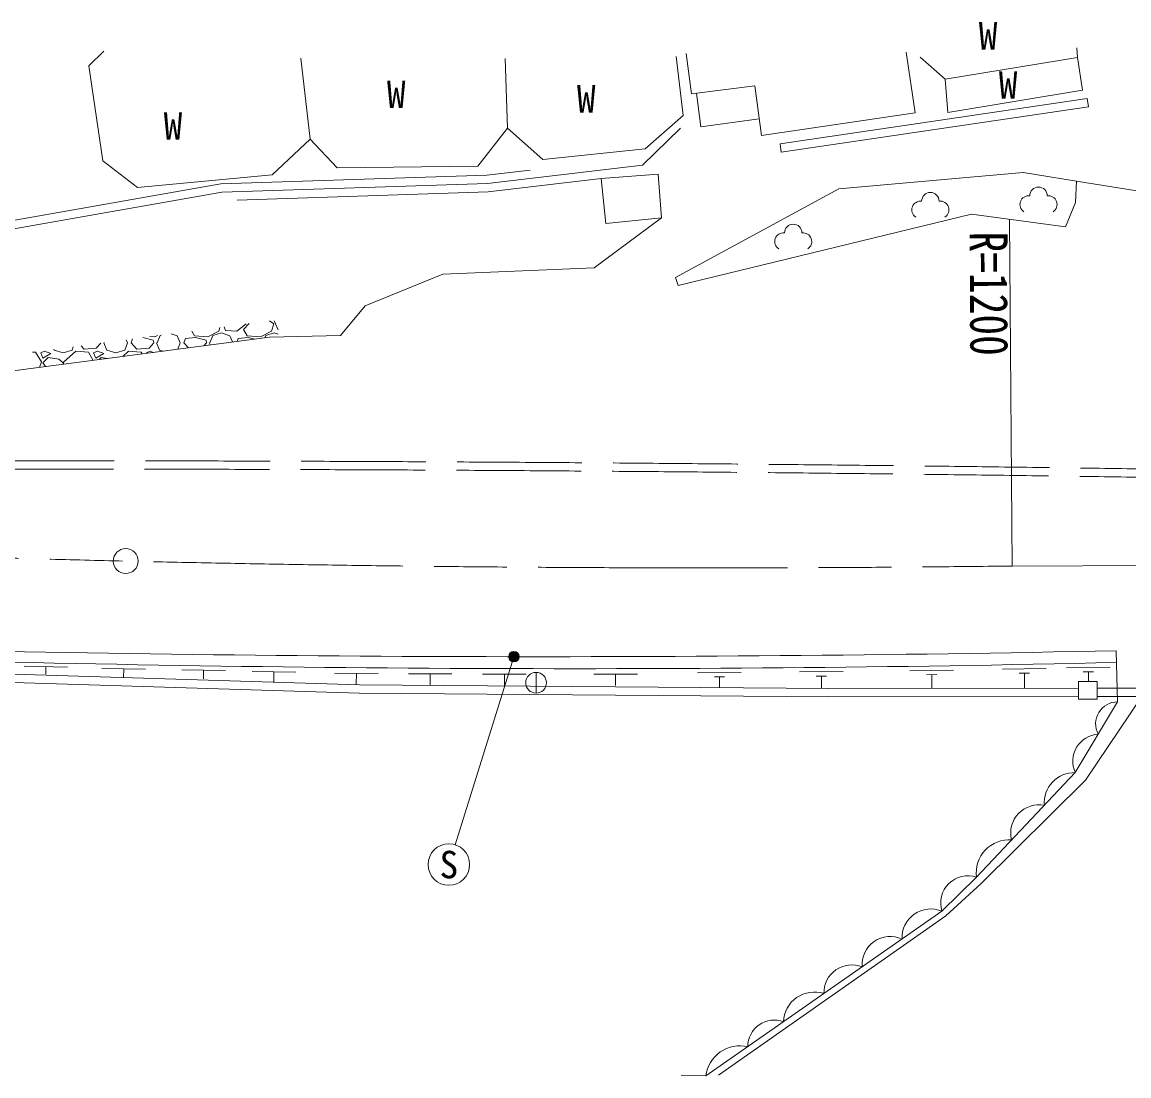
# Model space of a CAD drawing. Units: millimetres at full size, sheet at 1:1000; details may follow other scales. Extents: x 40000 to 680000, y 20000 to 380000.
# Drawn here: x 361252 to 414504, y 249195 to 299914 of the extents above; entities that cross this region are included whole.
import ezdxf
from ezdxf.enums import TextEntityAlignment as Align

# ---------------------------------------------------------------- set-up
doc = ezdxf.new("R2010")
doc.units = ezdxf.units.MM
doc.header["$LTSCALE"] = 1000
doc.linetypes.add('CHAIN', pattern=[18.5, 12, -1.5, 3.5, -1.5])
doc.linetypes.add('DASHED', pattern=[7.5, 6, -1.5])
for name, color, linetype, lineweight in [('M-BGD', 7, 'Continuous', 13), ('M-BMK', 2, 'CHAIN', 13), ('M-BMK-SRVR', 3, 'Continuous', 13), ('M-STR-HTXT', 7, 'Continuous', 13), ('M-STR-STRC', 7, 'Continuous', 13)]:
    doc.layers.add(name, color=color, linetype=linetype, lineweight=lineweight)
doc.styles.add('ＭＳ ゴシック', font='')
doc.styles.get('ＭＳ ゴシック').set_extended_font_data('MS Gothic')

msp = doc.modelspace()

# ---------------------------------------------------------------- hatches: boundary and pattern name
at = {"layer": 'M-STR-HTXT'}
msp.add_hatch(color=256, dxfattribs=at).paths.add_polyline_path([(384696, 269258, -0.41421), (384805, 269594, -0.41421), (385141, 269486, -1)])

# ---------------------------------------------------------------- linework, layer by layer
at = {"layer": 'M-BGD'}
for p, q in [((412499, 296239), (397722, 294058)), ((412557, 295843), (412499, 296239)), ((412557, 295843), (397780, 293662)), ((397780, 293662), (397722, 294058)), ((373158, 285530), (373355, 285394)), ((373385, 285535), (373565, 285108)), ((368430, 284914), (368706, 284810)), ((369545, 284810), (369409, 285043)), ((370713, 285039), (370180, 284759)), ((370434, 284836), (370840, 284963)), ((370765, 285221), (370713, 285039)), ((370840, 284963), (371246, 284810)), ((370966, 285248), (371043, 285064)), ((371043, 285064), (371577, 285039)), ((371577, 285039), (372028, 285388)), ((371907, 285115), (372169, 285406)), ((372085, 284810), (371907, 285115)), ((373253, 285039), (372720, 284759)), ((372974, 284836), (373380, 284963)), ((373355, 285394), (373253, 285039)), ((373380, 284963), (373570, 284892)), ((365037, 284467), (364820, 284226)), ((365176, 284480), (365328, 284124)), ((365201, 284480), (365205, 284489)), ((366192, 284124), (366319, 284480)), ((366251, 284627), (366319, 284480)), ((366497, 284480), (366567, 284669)), ((366776, 284175), (366497, 284480)), ((367563, 284607), (367058, 284733)), ((367589, 284480), (367360, 284226)), ((367640, 284759), (367402, 284778)), ((367589, 284480), (367563, 284607)), ((367768, 284827), (367640, 284759)), ((367716, 284480), (367868, 284124)), ((367741, 284480), (367894, 284836)), ((367894, 284836), (367936, 284849)), ((368706, 284810), (368859, 284480)), ((368748, 284171), (368859, 284480)), ((369037, 284480), (369113, 284683)), ((369258, 284238), (369037, 284480)), ((369595, 284734), (369113, 284683)), ((370180, 284759), (369545, 284810)), ((370103, 284607), (369595, 284734)), ((370129, 284480), (369999, 284336)), ((370129, 284480), (370103, 284607)), ((370256, 284480), (370301, 284375)), ((370281, 284480), (370434, 284836)), ((371246, 284810), (371381, 284518)), ((371602, 284547), (371653, 284683)), ((372135, 284734), (371653, 284683)), ((372720, 284759), (372085, 284810)), ((372442, 284657), (372135, 284734)), ((372925, 284721), (372974, 284836)), ((361899, 284023), (361756, 284035)), ((362179, 283566), (361899, 284023)), ((362331, 284074), (362153, 283997)), ((362153, 283997), (362255, 283743)), ((362255, 283743), (362636, 283972)), ((362636, 283972), (362331, 284074)), ((362769, 284168), (362788, 284124)), ((362788, 284124), (363220, 283997)), ((363220, 283997), (363652, 284124)), ((363830, 284074), (363245, 283540)), ((363652, 284124), (363712, 284292)), ((364439, 284023), (363830, 284074)), ((364236, 284175), (364084, 284341)), ((364820, 284226), (364236, 284175)), ((364676, 283635), (364439, 284023)), ((364871, 284074), (364693, 283997)), ((364693, 283997), (364795, 283743)), ((364795, 283743), (365176, 283972)), ((365176, 283972), (364871, 284074)), ((365328, 284124), (365760, 283997)), ((365760, 283997), (366192, 284124)), ((366370, 284074), (366093, 283821)), ((366979, 284023), (366370, 284074)), ((367360, 284226), (366776, 284175)), ((367027, 283944), (366979, 284023)), ((367411, 284074), (367233, 283997)), ((367233, 283997), (367243, 283973)), ((367580, 284017), (367411, 284074)), ((367868, 284124), (368031, 284077)), ((362092, 283294), (362179, 283566)), ((362509, 283769), (362255, 283515)), ((362255, 283515), (362377, 283332)), ((363017, 283693), (362509, 283769)), ((363220, 283515), (363017, 283693)), ((363220, 283443), (363220, 283515)), ((363245, 283540), (363241, 283446)), ((365049, 283769), (364951, 283671)), ((365351, 283723), (365049, 283769)), ((363441, 268872), (361342, 268919)), ((362392, 268896), (362384, 268536)), ((367191, 268769), (365091, 268809)), ((366141, 268789), (366133, 268369)), ((371033, 268706), (368933, 268739)), ((369983, 268723), (369976, 268303)), ((374419, 268631), (372320, 268659)), ((373369, 268645), (373363, 268165)), ((378386, 268562), (376286, 268582)), ((377336, 268572), (377331, 268032)), ((381935, 268538), (379835, 268552)), ((380885, 268545), (380881, 268005)), ((385510, 268525), (383410, 268532)), ((384460, 268529), (384459, 267989)), ((385981, 268618), (385981, 267618)), ((390860, 268527), (388760, 268524)), ((389810, 268526), (389810, 267986)), ((395853, 268611), (393753, 268599)), ((395049, 268397), (394559, 268394)), ((394804, 268395), (394807, 267883)), ((400757, 268656), (398657, 268635)), ((399954, 268438), (399464, 268433)), ((399709, 268436), (399715, 267845)), ((406063, 268728), (403963, 268698)), ((405261, 268507), (404771, 268500)), ((405016, 268503), (405025, 267848)), ((410521, 268808), (408421, 268770)), ((409719, 268583), (409230, 268574)), ((409475, 268579), (409488, 267853)), ((413602, 268874), (411502, 268829)), ((412802, 268646), (412312, 268636)), ((412557, 268641), (412567, 268173)), ((412985, 267856), (413945, 267857)), ((412985, 267456), (413956, 267457))]:
    msp.add_line(p, q, dxfattribs=at)
for points in [[(365176, 298518), (364465, 297815), (365134, 293240), (366810, 291959), (373290, 292565), (375107, 294282), (374668, 298173)], [(384598, 294812), (386308, 293303), (391227, 293818), (393051, 295416), (392714, 298267)], [(393199, 298398), (393454, 296455), (396505, 296855), (396820, 294453), (404220, 295550), (403788, 298468)], [(404468, 298221), (405659, 297171), (412030, 298206), (411999, 298679)], [(375107, 294282), (376412, 292901), (383172, 292975), (384598, 294812), (384498, 298165)], [(405659, 297171), (405800, 295571), (412271, 296642), (412030, 298206)], [(396714, 295258), (393907, 294875), (393696, 296487)], [(392931, 294815), (391097, 293028), (383639, 292144), (370860, 291727), (351289, 288288), (344911, 288426), (343947, 287321), (325693, 287665)], [(385689, 292790), (383609, 292543), (370819, 292125), (354060, 289181), (344531, 289261), (341608, 291970), (330762, 292110), (328398, 290365), (317101, 290734), (317077, 288466), (325932, 288160)], [(389112, 292390), (383669, 291744), (371597, 291350)], [(415849, 290731), (415693, 291663), (411987, 292253), (409416, 292677), (400551, 291885), (392686, 287620), (392810, 287238), (406930, 290664), (411449, 290060), (411939, 291237), (411987, 292253)], [(392011, 290490), (388770, 288085), (381497, 287787), (377758, 286253), (376576, 284828), (373161, 284752), (356886, 282609), (354369, 283323), (352653, 283400), (349383, 282258), (340400, 283204), (325757, 283824)], [(349236, 269884), (350494, 268799), (360317, 268552), (377483, 268015), (400074, 267842), (412087, 267855)], [(413899, 269658), (413963, 267197), (411928, 263792), (407175, 258766), (405511, 257117), (394151, 249195), (392968, 249227)], [(350025, 268411), (360306, 268152), (377476, 267615), (400073, 267442), (412087, 267455)], [(415125, 267459), (412413, 263424), (407400, 258451), (405692, 256893), (394751, 249224)]]:
    msp.add_lwpolyline(points, dxfattribs=at)
for points in [[(389112, 292390), (391857, 292591), (392011, 290490), (389330, 290218)], [(412087, 268173), (412985, 268173), (412985, 267327), (412087, 267327)]]:
    msp.add_lwpolyline(points, close=True, dxfattribs=at)
at = {"layer": 'M-BGD', "linetype": 'DASHED'}
for points in [[(413945, 267857), (415733, 267859), (417001, 267840)], [(413956, 267457), (415730, 267459), (416846, 267442)]]:
    msp.add_lwpolyline(points, dxfattribs=at)
at = {"layer": 'M-BGD'}
msp.add_circle((385981, 268118), 500, dxfattribs=at)
for centre, radius, start, end in [((410157, 291555), 420, 0, 180), ((404481, 290879), 420, 82.7541, 237.2797), ((404954, 291296), 420, 0, 180), ((405427, 290879), 420, 302.7203, 97.2459), ((409684, 291138), 420, 82.7541, 237.2797), ((410630, 291138), 420, 302.7203, 97.2459), ((397881, 289352), 420, 82.7541, 237.2797), ((398354, 289769), 420, 0, 180), ((398827, 289352), 420, 302.7203, 97.2459), ((386234, 1603680), 1334309, 268.41109, 271.18802), ((387808, 1414044), 1145250, 268.0965, 271.30614), ((413957, 266145), 1052, 89.6846, 208.5909), ((413109, 264341), 1302, 93.3262, 204.9493), ((411886, 262340), 1453, 88.367, 184.8311), ((410173, 260892), 1352, 78.6754, 194.5228), ((408749, 258970), 1587, 85.814, 187.3841), ((406767, 257513), 1317, 71.9889, 197.4652), ((404970, 255849), 1379, 66.9192, 182.8638), ((403023, 254548), 1358, 65.1848, 184.5982), ((401175, 253189), 1345, 68.3747, 181.4083), ((399367, 251747), 1484, 71.7823, 178.0007), ((397437, 250609), 1271, 69.434, 180.349), ((395792, 248990), 1654, 76.9012, 172.8818)]:
    msp.add_arc(centre, radius, start, end, dxfattribs=at)
at = {"layer": 'M-BGD', "linetype": 'DASHED'}
for radius, start, end in [(3583741, 89.10344, 90.20164), (3583341, 89.10395, 90.20171)]:
    msp.add_arc((362106, -3304940), radius, start, end, dxfattribs=at)
at = {"layer": 'M-BMK'}
msp.add_line((408892, 273736), (484264, 273963), dxfattribs=at)
msp.add_arc((394227, 1473646), 1200000, 267.84415, 270.70022, dxfattribs=at)
at = {"layer": 'M-BMK-SRVR'}
msp.add_circle((366235, 273973), 600, dxfattribs=at)
at = {"layer": 'M-STR-HTXT'}
for p, q in [((408892, 273736), (408766, 290418)), ((384918, 269372), (382084, 260321))]:
    msp.add_line(p, q, dxfattribs=at)
msp.add_circle((384918, 269372), 250, dxfattribs=at)
at = {"layer": 'M-STR-STRC'}
msp.add_circle((381785, 259367), 1000, dxfattribs=at)

# ---------------------------------------------------------------- texts
at = {"layer": 'M-BGD', "style": 'ＭＳ ゴシック'}
for p in [(407730, 299254), (408694, 296891), (379252, 296438), (388395, 296223), (368510, 294920)]:
    msp.add_text('W', height=1320, dxfattribs=at).set_placement(p, align=Align.MIDDLE_CENTER)
at = {"layer": 'M-STR-HTXT', "style": 'ＭＳ ゴシック', "width": 0.8}
msp.add_text('R=1200', height=1833, rotation=270.432, dxfattribs=at).set_placement((408671, 289844), align=Align.TOP_LEFT)
at = {"layer": 'M-STR-STRC', "style": 'ＭＳ ゴシック'}
msp.add_text('S', height=1320, dxfattribs=at).set_placement((381785, 259367), align=Align.MIDDLE_CENTER)

doc.saveas('drawing.dxf')
